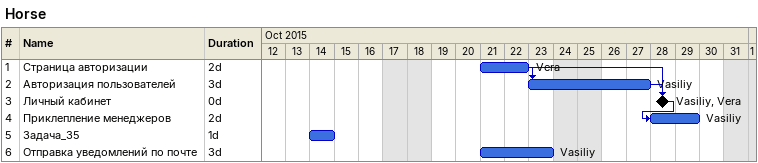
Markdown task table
Horse

| ID | Task | Duration | Start | Finish | Predecessors | Resources |
|---|---|---|---|---|---|---|
| 1 | Страница авторизации | 2d | 2015-10-21 | 2015-10-22 |  | Vera |
| 2 | Авторизация пользователей | 3d | 2015-10-23 | 2015-10-27 | 1 | Vasiliy |
| 3 | Личный кабинет | 0d | 2015-10-28 | 2015-10-28 | 1, 2 | Vasiliy, Vera |
| 4 | Приклепление менеджеров | 2d | 2015-10-28 | 2015-10-29 | 3 | Vasiliy |
| 5 | Задача_35 | 1d | 2015-10-14 | 2015-10-14 |  |  |
| 6 | Отправка уведомлений по почте | 3d | 2015-10-21 | 2015-10-23 |  | Vasiliy |
